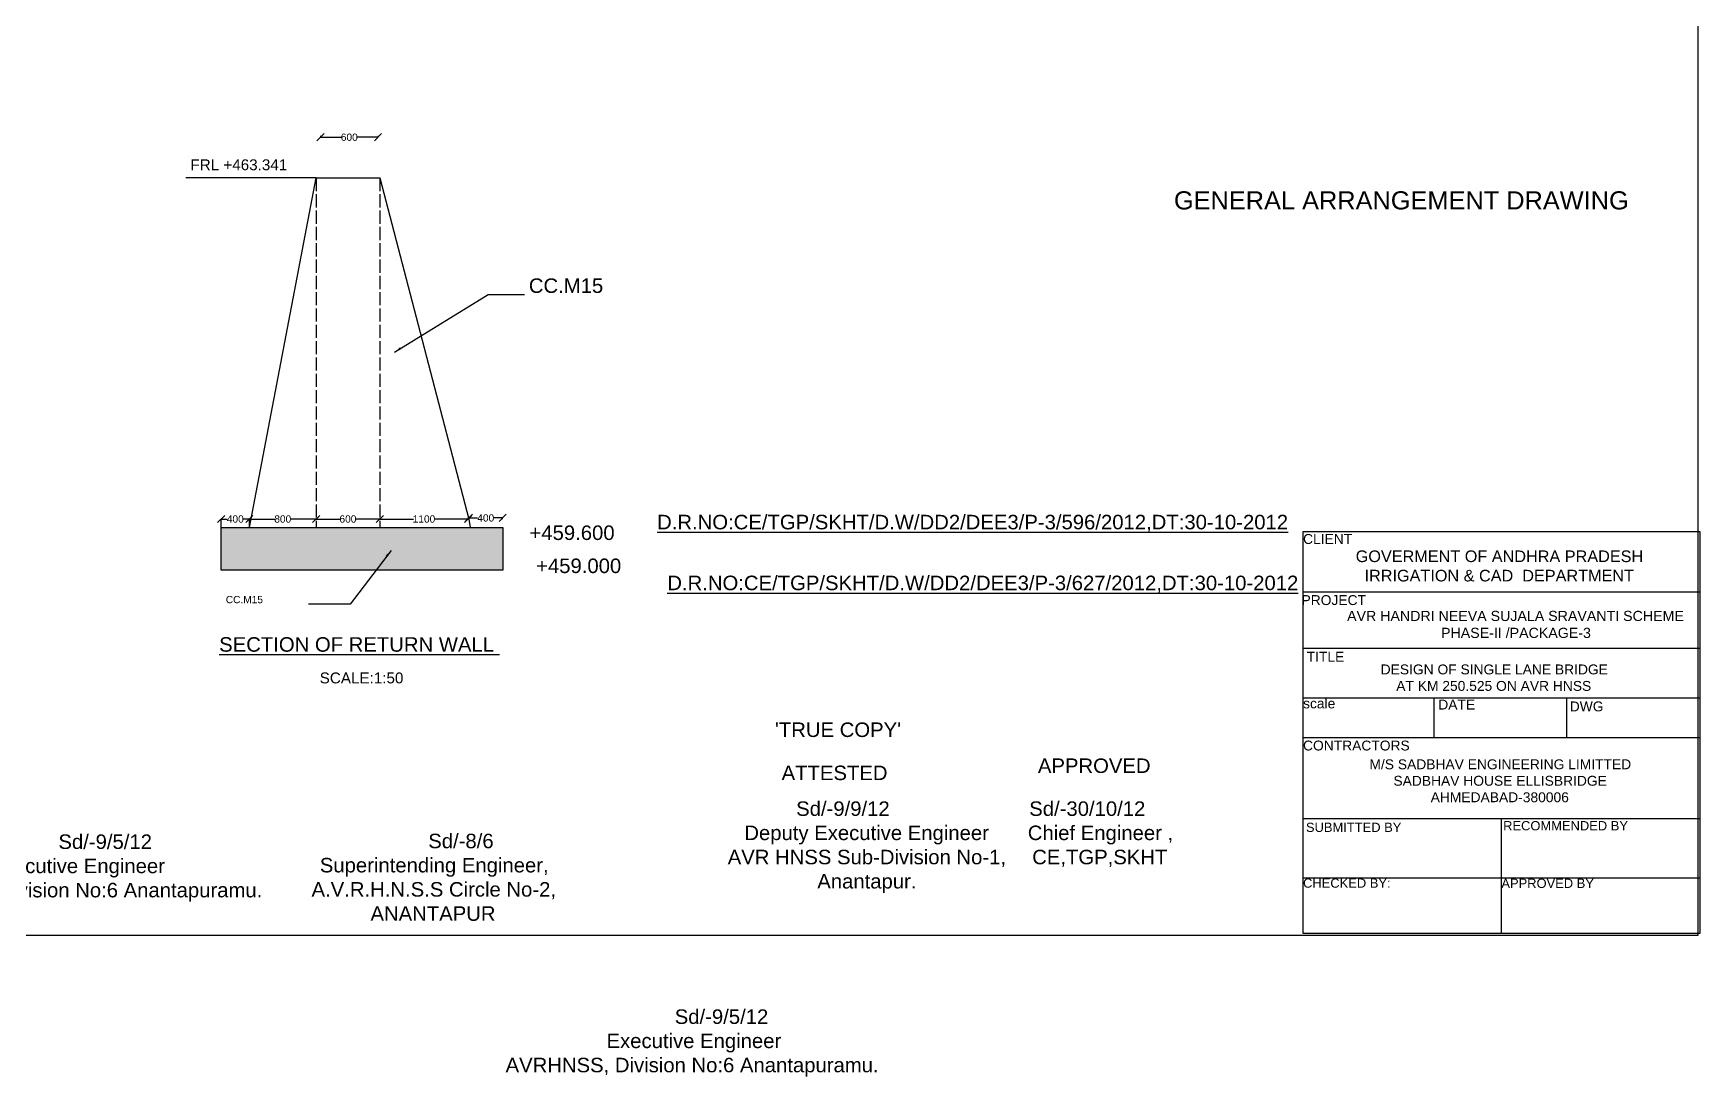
# Model space of a CAD drawing. Header units: inches. Extents: x 63565 to 101927, y 31167 to 59922.
# Drawn here: x 78877 to 101838, y 31167 to 45544 of the extents above; entities that cross this region are included whole.
import ezdxf

# ---------------------------------------------------------------- set-up
doc = ezdxf.new("R2010")
doc.units = ezdxf.units.IN
doc.header["$LTSCALE"] = 15
doc.header["$MEASUREMENT"] = 0
doc.linetypes.add('ACAD_ISO02W100', pattern=[15, 12, -3])
doc.layers.get('0').update_dxf_attribs({"color": 50})
for name, color, linetype in [('DIMENSION', 7, 'Continuous'), ('TEXT', 1, 'Continuous'), ('text1', 7, 'Continuous'), ('text2', 7, 'Continuous')]:
    doc.layers.add(name, color=color, linetype=linetype)
doc.styles.get("Standard").update_dxf_attribs({"font": 'arial.ttf', "height": 100})
doc.dimstyles.get("Standard").update_dxf_attribs({"dimtxt": 0.18, "dimasz": 0.18, "dimexe": 0.18, "dimexo": 0.0625, "dimgap": 0.09, "dimtad": 0, "dimtih": 1, "dimtoh": 1, "dimdec": 4, "dimzin": 0, "dimdsep": 46, "dimtxsty": 'Standard', "dimcen": 0.09, "dimadec": 0, "dimazin": 0, "dimtfac": 1, "dimtdec": 4, "dimtofl": 0, "dimtmove": 0, "dimatfit": 3, "dimfxl": 1, "dimtolj": 1, "dimtzin": 0, "dimarcsym": 0})

# ---------------------------------------------------------------- blocks, each defined once
blk = doc.blocks.new('_Oblique')
at = {"color": 0, "linetype": 'ByBlock', "lineweight": -2}
blk.add_line((-0.5, -0.5), (0.5, 0.5), dxfattribs=at)
blk = doc.blocks.new('*D41')
at = {"layer": 'Defpoints', "color": 0, "transparency": 16777216}
for p in [(82834, 44132), (83627, 44132), (83627, 44112)]:
    blk.add_point(p, dxfattribs=at)
at = {"layer": 'DIMENSION', "color": 0, "lineweight": -2, "transparency": 16777216}
for p, q in [((82834, 44132), (82834, 44112)), ((82834, 44112), (83120, 44112)), ((83627, 44112), (83342, 44112)), ((83627, 44132), (83627, 44112))]:
    blk.add_line(p, q, dxfattribs=at)
at = {"layer": 'DIMENSION', "color": 0, "lineweight": -2, "transparency": 16777216, "xscale": 100, "yscale": 100, "zscale": 100, "rotation": 180}
blk.add_blockref('_Oblique', (82834, 44112), dxfattribs=at)
at = {"layer": 'DIMENSION', "color": 0, "lineweight": -2, "transparency": 16777216, "xscale": 100, "yscale": 100, "zscale": 100}
blk.add_blockref('_Oblique', (83627, 44112), dxfattribs=at)
at = {"layer": 'DIMENSION', "color": 0, "transparency": 16777216, "insert": (83231, 44112), "char_height": 100, "attachment_point": 5}
blk.add_mtext('\\A1;600', dxfattribs=at)
blk = doc.blocks.new('*D42')
at = {"layer": 'Defpoints', "color": 0, "transparency": 16777216}
for p in [(81854, 38851), (81466, 38681), (81854, 38736)]:
    blk.add_point(p, dxfattribs=at)
at = {"layer": 'DIMENSION', "color": 0, "lineweight": -2, "transparency": 16777216}
for p, q in [((81466, 38681), (81466, 38851)), ((81466, 38851), (81548, 38851)), ((81854, 38851), (81773, 38851)), ((81854, 38736), (81854, 38851))]:
    blk.add_line(p, q, dxfattribs=at)
at = {"layer": 'DIMENSION', "color": 0, "lineweight": -2, "transparency": 16777216, "xscale": 100, "yscale": 100, "zscale": 100, "rotation": 180}
blk.add_blockref('_Oblique', (81466, 38851), dxfattribs=at)
at = {"layer": 'DIMENSION', "color": 0, "lineweight": -2, "transparency": 16777216, "xscale": 100, "yscale": 100, "zscale": 100}
blk.add_blockref('_Oblique', (81854, 38851), dxfattribs=at)
at = {"layer": 'DIMENSION', "color": 0, "transparency": 16777216, "insert": (81660, 38851), "char_height": 100, "attachment_point": 5}
blk.add_mtext('\\A1;400', dxfattribs=at)
blk = doc.blocks.new('*D43')
at = {"layer": 'Defpoints', "color": 0, "transparency": 16777216}
for p in [(81854, 38851), (82774, 38851), (82774, 38851)]:
    blk.add_point(p, dxfattribs=at)
at = {"layer": 'DIMENSION', "color": 0, "lineweight": -2, "transparency": 16777216}
for p, q in [((81854, 38851), (81854, 38851)), ((81854, 38851), (82204, 38851)), ((82774, 38851), (82425, 38851)), ((82774, 38851), (82774, 38851))]:
    blk.add_line(p, q, dxfattribs=at)
at = {"layer": 'DIMENSION', "color": 0, "lineweight": -2, "transparency": 16777216, "xscale": 100, "yscale": 100, "zscale": 100, "rotation": 180}
blk.add_blockref('_Oblique', (81854, 38851), dxfattribs=at)
at = {"layer": 'DIMENSION', "color": 0, "lineweight": -2, "transparency": 16777216, "xscale": 100, "yscale": 100, "zscale": 100}
blk.add_blockref('_Oblique', (82774, 38851), dxfattribs=at)
at = {"layer": 'DIMENSION', "color": 0, "transparency": 16777216, "insert": (82314, 38851), "char_height": 100, "attachment_point": 5}
blk.add_mtext('\\A1;800', dxfattribs=at)
blk = doc.blocks.new('*D44')
at = {"layer": 'Defpoints', "color": 0, "transparency": 16777216}
for p in [(82774, 38851), (83651, 38851), (83651, 38851)]:
    blk.add_point(p, dxfattribs=at)
at = {"layer": 'DIMENSION', "color": 0, "lineweight": -2, "transparency": 16777216}
for p, q in [((82774, 38851), (82774, 38851)), ((82774, 38851), (83102, 38851)), ((83651, 38851), (83323, 38851)), ((83651, 38851), (83651, 38851))]:
    blk.add_line(p, q, dxfattribs=at)
at = {"layer": 'DIMENSION', "color": 0, "lineweight": -2, "transparency": 16777216, "xscale": 100, "yscale": 100, "zscale": 100, "rotation": 180}
blk.add_blockref('_Oblique', (82774, 38851), dxfattribs=at)
at = {"layer": 'DIMENSION', "color": 0, "lineweight": -2, "transparency": 16777216, "xscale": 100, "yscale": 100, "zscale": 100}
blk.add_blockref('_Oblique', (83651, 38851), dxfattribs=at)
at = {"layer": 'DIMENSION', "color": 0, "transparency": 16777216, "insert": (83212, 38851), "char_height": 100, "attachment_point": 5}
blk.add_mtext('\\A1;600', dxfattribs=at)
blk = doc.blocks.new('*D45')
at = {"layer": 'Defpoints', "color": 0, "transparency": 16777216}
for p in [(83651, 38851), (84870, 38882), (84870, 38851)]:
    blk.add_point(p, dxfattribs=at)
at = {"layer": 'DIMENSION', "color": 0, "lineweight": -2, "transparency": 16777216}
for p, q in [((83651, 38851), (83651, 38851)), ((83651, 38851), (84116, 38851)), ((84870, 38851), (84405, 38851)), ((84870, 38882), (84870, 38851))]:
    blk.add_line(p, q, dxfattribs=at)
at = {"layer": 'DIMENSION', "color": 0, "lineweight": -2, "transparency": 16777216, "xscale": 100, "yscale": 100, "zscale": 100, "rotation": 180}
blk.add_blockref('_Oblique', (83651, 38851), dxfattribs=at)
at = {"layer": 'DIMENSION', "color": 0, "lineweight": -2, "transparency": 16777216, "xscale": 100, "yscale": 100, "zscale": 100}
blk.add_blockref('_Oblique', (84870, 38851), dxfattribs=at)
at = {"layer": 'DIMENSION', "color": 0, "transparency": 16777216, "insert": (84260, 38851), "char_height": 100, "attachment_point": 5}
blk.add_mtext('\\A1;1100', dxfattribs=at)
blk = doc.blocks.new('*D46')
at = {"layer": 'Defpoints', "color": 0, "transparency": 16777216}
for p in [(84878, 38849), (85344, 38866), (85344, 38849)]:
    blk.add_point(p, dxfattribs=at)
at = {"layer": 'DIMENSION', "color": 0, "lineweight": -2, "transparency": 16777216}
for p, q in [((84878, 38849), (84878, 38867)), ((84878, 38866), (84999, 38866)), ((85344, 38866), (85224, 38866)), ((85344, 38849), (85344, 38867))]:
    blk.add_line(p, q, dxfattribs=at)
at = {"layer": 'DIMENSION', "color": 0, "lineweight": -2, "transparency": 16777216, "xscale": 100, "yscale": 100, "zscale": 100, "rotation": 180}
blk.add_blockref('_Oblique', (84878, 38866), dxfattribs=at)
at = {"layer": 'DIMENSION', "color": 0, "lineweight": -2, "transparency": 16777216, "xscale": 100, "yscale": 100, "zscale": 100}
blk.add_blockref('_Oblique', (85344, 38866), dxfattribs=at)
at = {"layer": 'DIMENSION', "color": 0, "transparency": 16777216, "insert": (85111, 38866), "char_height": 100, "attachment_point": 5}
blk.add_mtext('\\A1;400', dxfattribs=at)

msp = doc.modelspace()

# ---------------------------------------------------------------- hatches: boundary and pattern name
at = {"layer": 'TEXT'}
h = msp.add_hatch(dxfattribs=at)
h.set_pattern_fill('AR-CONC', color=0, scale=10)
h.set_pattern_definition([(50, (0, 0), (71.72602, -6.275213), [7.5, -82.5]), (355, (0, 0), (-13.875133, 75.219213), [6, -66]), (100.451444, (5.98, -0.52), (57.850885, 68.944), [6.37402, -70.11421]), (46.1842, (0, 20), (106.72413, -16.55193), [11.25, -123.75]), (96.63564, (8.89, 18.62), (93.4662, 97.41186), [9.56103, -105.17138]), (351.18416, (0, 20), (93.4662, 97.41186), [9, -99]), (21, (10, 15), (59.690705, -40.26189), [7.5, -82.5]), (326, (10, 15), (24.331533, 72.515005), [6, -66]), (71.451445, (14.974, 11.645), (84.02224, 32.253115), [6.37402, -70.11421]), (37.5, (0, 0), (1.2159855, 33.2893854), [0, -65.2, 0, -67, 0, -66.25]), (7.5, (0, 0), (26.306954, 39.441171), [0, -38.2, 0, -63.7, 0, -25.25]), (327.5, (-22.3, 0), (53.3822436, -2.255487), [0, -25, 0, -78, 0, -103.5]), (317.5, (-32.3, 0), (58.318617, 10.010498), [0, -32.5, 0, -51.8, 0, -73.5])])
h.paths.add_polyline_path([(85347.2, 38736.2), (81466.3, 38736.2), (81466.3, 38146.9), (85347.2, 38146.9)])

# ---------------------------------------------------------------- linework, layer by layer
at = {"color": 0}
for points in [[(81854.5, 38736.2), (82774.2, 43550.9), (80979.2, 43550.9)], [(82774.2, 43550.9), (83650.6, 43550.9), (84878.3, 38848.9), (84894.9, 38736.2)]]:
    msp.add_lwpolyline(points, dxfattribs=at)
at = {"color": 0, "linetype": 'ACAD_ISO02W100'}
for points in [[(82774.2, 43550.9), (82774.2, 38736.2)], [(83650.6, 43550.9), (83650.6, 38736.2)]]:
    msp.add_lwpolyline(points, dxfattribs=at)
at = {"color": 0}
msp.add_lwpolyline([(81466.3, 38736.2), (85347.2, 38736.2), (85347.2, 38146.9), (81466.3, 38146.9)], close=True, dxfattribs=at)
at = {"layer": 'TEXT', "color": 0}
msp.add_lwpolyline([(101838.2, 33137.6), (96373.1, 33137.6), (96373.1, 38679.9), (101838.2, 38679.9)], close=True, dxfattribs=at)
for points in [[(101838.2, 37842), (96373.1, 37842)], [(101838.2, 37068.1), (96373.1, 37068.1)], [(101838.2, 36383.4), (96373.1, 36383.4)], [(98177.4, 35835.7), (98177.4, 36383.4)], [(100006.3, 35835.7), (100006.3, 36383.4)], [(101838.2, 35835.7), (96373.1, 35835.7)], [(101838.2, 34719.4), (96373.1, 34719.4)], [(99105.6, 33137.6), (99105.6, 34719.4)], [(101838.2, 33903.7), (96373.1, 33903.7)]]:
    msp.add_lwpolyline(points, dxfattribs=at)
at = {"layer": 'text2', "color": 0}
msp.add_lwpolyline([(63564.6, 59921.7), (101813, 59921.7), (101813, 33112.9), (63564.6, 33112.9)], close=True, dxfattribs=at)

# ---------------------------------------------------------------- texts
at = {"layer": 'TEXT', "color": 0}
for s, height, p in [('FRL +463.341', 150, (81042.1, 43657.6)), ('GENERAL ARRANGEMENT DRAWING ', 250, (94593.8, 43117.3)), ('CC.M15', 200, (85705.1, 41966.8)), ('+459.600', 200, (85713.8, 38562.2)), ('CLIENT ', 136.27, (96373.1, 38507.6)), ('+459.000', 200, (85805, 38106.5)), ('CC.M15', 100, (81529.2, 37691.3)), ('PROJECT', 136.27, (96352, 37665.7)), ('%%USECTION OF RETURN WALL ', 200, (81438, 37022.9)), ('TITLE  ', 136.27, (96422.7, 36884.9)), ('SCALE:1:50', 150, (82823.4, 36586.4)), ('scale ', 136.27, (96373.1, 36241.9)), ('DATE', 136.27, (98236.3, 36225.9)), ('DWG', 136.27, (100048.2, 36200.7)), ("'TRUE COPY'", 200, (89096.9, 35847.6)), ('CONTRACTORS', 136.265, (96373.1, 35661.6)), ('ATTESTED', 200, (89188.2, 35253.2)), ('APPROVED', 200, (92719.6, 35351.8)), ('RECOMMENDED BY ', 127.414, (99129.9, 34561.1)), ('SUBMITTED BY', 127.414, (96413, 34539.1)), ('CHECKED BY:', 127.414, (96373.1, 33770.5)), ('APPROVED BY ', 127.414, (99105.6, 33767.6))]:
    msp.add_text(s, height=height, dxfattribs=at).set_placement(p)
at = {"layer": 'TEXT', "color": 0, "attachment_point": 1}
for s, insert, char_height, width in [('\\pi6.3565;GOVERMENT OF ANDHRA PRADESH \\P\\pi128.32;IRRIGATION & CAD  DEPARTMENT ', (97092.3, 38417.9), 160, 3944.5), ('\\pi421.36;AVR HANDRI NEEVA SUJALA SRAVANTI SCHEME  \\P\\pi1715.9;PHASE-II /PACKAGE-3', (96558.5, 37585.7), 140, 5472.845), ('\\pi38.9;DESIGN OF SINGLE LANE BRIDGE  \\P\\pi253.38;AT KM 250.525 ON AVR HNSS', (97404, 36846.7), 136.265, 3184.017), ('\\pi12.13;M/S SADBHAV ENGINEERING LIMITTED \\P\\pi342.34;SADBHAV HOUSE ELLISBRIDGE  \\P\\pi855.56;AHMEDABAD-380006', (97275.9, 35539.3), 136.265, 3606.848), ('^I  Sd/-9/9/12 \\P\\pi241.54;Deputy Executive Engineer  \\P\\pi12.619;AVR HNSS Sub-Division No-1, \\P\\pi1246.5;Anantapur.', (88433, 34960.2), 200, 3835.607), ('^I  Sd/-30/10/12 \\P\\pi935.4;Chief Engineer ,                          \\P\\pi996.11;CE,TGP,SKHT', (91644.8, 34960.2), 200, 3835.607), ('^I^I^ISd/-9/5/12\\P\\pi1383.1; Executive Engineer  \\P\\pi69.557;AVRHNSS, Division No:6 Anantapuramu.', (76823, 34504.6), 200, 5254.94), ('^I^ISd/-8/6 \\P\\pi105.82;Superintending Engineer, \\P\\pi-8.301;A.V.R.H.N.S.S Circle No-2,\\P\\pi803.98;ANANTAPUR', (82719, 34514.7), 200, 3327.6), ('^I^I^ISd/-9/5/12\\P\\pi1383.1; Executive Engineer  \\P\\pi69.557;AVRHNSS, Division No:6 Anantapuramu.', (85315.2, 32093.8), 200, 5254.94)]:
    msp.add_mtext(s, dxfattribs=dict(at, insert=insert, char_height=char_height, width=width))
at = {"layer": 'text1', "color": 0}
for s, p in [('%%UD.R.NO:CE/TGP/SKHT/D.W/DD2/DEE3/P-3/596/2012,DT:30-10-2012', (87472.4, 38709.3)), ('%%UD.R.NO:CE/TGP/SKHT/D.W/DD2/DEE3/P-3/627/2012,DT:30-10-2012', (87613.1, 37870.7))]:
    msp.add_text(s, height=200, dxfattribs=at).set_placement(p)

# ---------------------------------------------------------------- dimensions: what is measured, and where the dimension line sits
at = {"layer": 'DIMENSION', "color": 0}
for base, p1, p2, text, picture, middle in [((83627.3, 44111.9), (82834.5, 44132.1), (83627.3, 44132.1), '600', '*D41', (83230.9, 44111.9)), ((81854.5, 38850.9), (81466.3, 38681), (81854.5, 38736.2), '400', '*D42', (81660.4, 38850.9)), ((82774.2, 38850.9), (81854.5, 38851.1), (82774.2, 38851.1), '800', '*D43', (82314.4, 38850.9)), ((83650.6, 38850.7), (82774.2, 38851.1), (83650.6, 38851.1), '600', '*D44', (83212.4, 38850.7)), ((84869.7, 38851.1), (83650.6, 38851.1), (84869.7, 38881.9), '1100', '*D45', (84260.1, 38851.1)), ((85344.2, 38866.4), (84878.3, 38848.9), (85344.2, 38848.9), '400', '*D46', (85111.3, 38866.4))]:
    dim = msp.add_linear_dim(base=base, p1=p1, p2=p2, text=text, dimstyle='Standard', override={"dimtxt": 100, "dimasz": 100, "dimtih": 0, "dimtoh": 0, "dimdec": 0, "dimzin": 2, "dimblk": 'Oblique', "dimtdec": 0}, dxfattribs=at)
    dim.commit()
    dim.dimension.update_dxf_attribs({"geometry": picture, "text_midpoint": middle})

# ---------------------------------------------------------------- leaders
at = {"layer": 'TEXT', "color": 0}
for points in [[(83854.4, 41151.7), (85144, 41946.9), (85644.3, 41946.9)], [(83807, 38418.2), (83241.2, 37680), (82670.1, 37680)]]:
    msp.add_leader(points, dimstyle='Standard', override={"dimtxt": 100, "dimasz": 100, "dimgap": 0.09, "dimtad": 0, "dimtih": 0, "dimtoh": 0, "dimdec": 0, "dimzin": 2, "dimtdec": 0}, dxfattribs=at)

doc.saveas('drawing.dxf')
